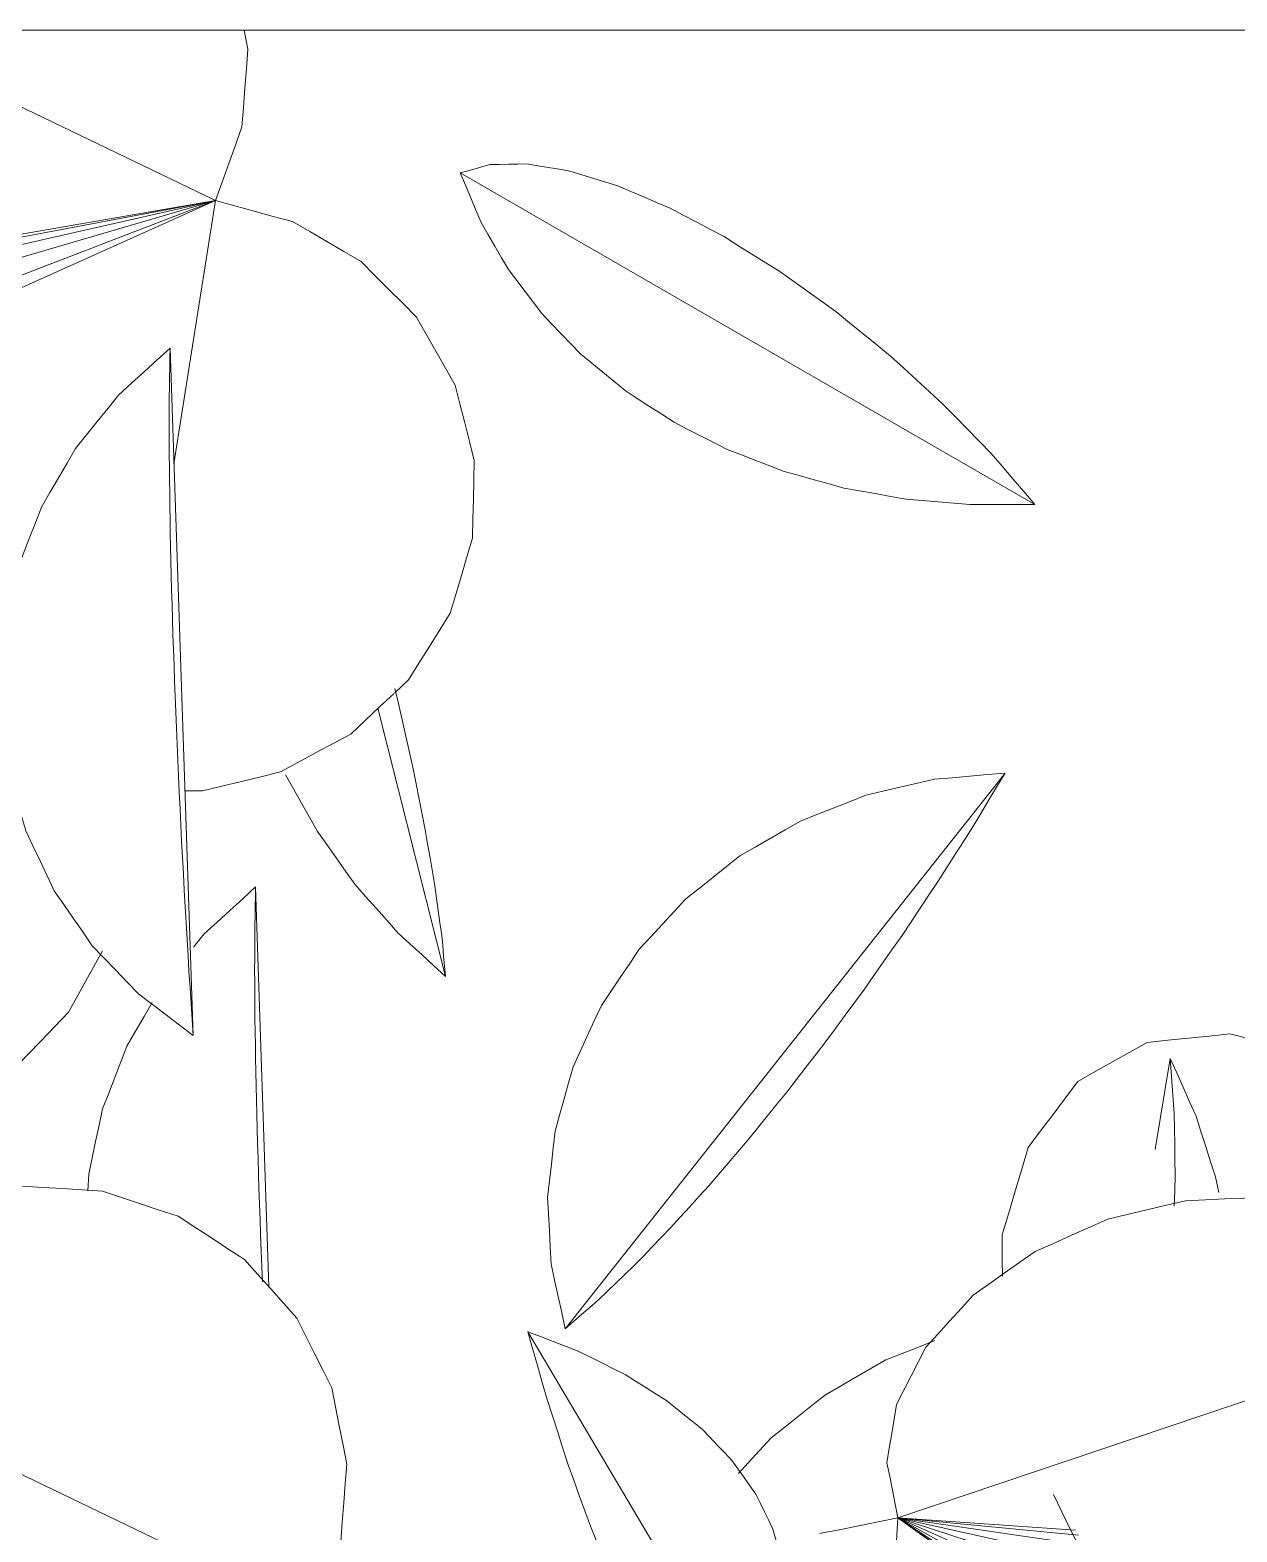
# Model space of a CAD drawing. Header units: metres. Extents: x -18.34 to -13.25, y -25.49 to -16.26.
# Drawn here: x -15.0326 to -14.9593, y -17.1024 to -17.0112 of the extents above; entities that cross this region are included whole.
import ezdxf

# ---------------------------------------------------------------- set-up
doc = ezdxf.new("R2010")
doc.units = ezdxf.units.M
for name, color, linetype, lineweight in [('Importações nas famílias', 7, 'Continuous', 5), ('Quadro estrutural', 7, 'Continuous', 5), ('Vegetação', 7, 'Continuous', 5)]:
    doc.layers.add(name, color=color, linetype=linetype, lineweight=lineweight)

# ---------------------------------------------------------------- blocks, each defined once
blk = doc.blocks.new('Planta_pergolado_12200 - plantas pergolado_skp_Component_12-V2018-Pavimento 02 - Executivo')
at = {"layer": 'Importações nas famílias', "color": 9}
blk.add_line((0.162219, -0.183421), (0.195932, -0.210102), dxfattribs=at)
at = {"layer": 'Importações nas famílias', "color": 9, "flags": 128}
for points in [[(0.162585, -0.187698), (0.162494, -0.186629), (0.162402, -0.18556), (0.162311, -0.18449), (0.162219, -0.183421)], [(0.162219, -0.183421), (0.163033, -0.183911), (0.163847, -0.184401), (0.164661, -0.184891), (0.165476, -0.185381)], [(0.165476, -0.185381), (0.166299, -0.185904), (0.167122, -0.186427), (0.167945, -0.18695), (0.168768, -0.187473)], [(0.168768, -0.187473), (0.169591, -0.188022), (0.170414, -0.188572), (0.171237, -0.189122), (0.17206, -0.189672)], [(0.163562, -0.191869), (0.163318, -0.190827), (0.163074, -0.189784), (0.16283, -0.188741), (0.162585, -0.187698)], [(0.17206, -0.189672), (0.172874, -0.190242), (0.173687, -0.190813), (0.174501, -0.191383), (0.175314, -0.191954)], [(0.165124, -0.195836), (0.164734, -0.194844), (0.164343, -0.193852), (0.163952, -0.192861), (0.163562, -0.191869)], [(0.175314, -0.191954), (0.17611, -0.192539), (0.176905, -0.193124), (0.1777, -0.193709), (0.178495, -0.194294)], [(0.178495, -0.194294), (0.179263, -0.194887), (0.180031, -0.19548), (0.180799, -0.196073), (0.181567, -0.196666)], [(0.167237, -0.199504), (0.166709, -0.198587), (0.166181, -0.19767), (0.165653, -0.196753), (0.165124, -0.195836)], [(0.181567, -0.196666), (0.182299, -0.19726), (0.183032, -0.197854), (0.183764, -0.198449), (0.184496, -0.199043)], [(0.16985, -0.202789), (0.169197, -0.201968), (0.168544, -0.201147), (0.16789, -0.200326), (0.167237, -0.199504)], [(0.184496, -0.199043), (0.185185, -0.199632), (0.185873, -0.200221), (0.186561, -0.20081), (0.18725, -0.201399)], [(0.18725, -0.201399), (0.187886, -0.201977), (0.188523, -0.202554), (0.18916, -0.203132), (0.189797, -0.203709)], [(0.172902, -0.205614), (0.172139, -0.204908), (0.171376, -0.204202), (0.170613, -0.203496), (0.16985, -0.202789)], [(0.189797, -0.203709), (0.190375, -0.204268), (0.190953, -0.204827), (0.191531, -0.205386), (0.19211, -0.205946)], [(0.176322, -0.207911), (0.175467, -0.207337), (0.174612, -0.206763), (0.173757, -0.206188), (0.172902, -0.205614)], [(0.19211, -0.205946), (0.192623, -0.20648), (0.193136, -0.207015), (0.193649, -0.20755), (0.194162, -0.208085)], [(0.180029, -0.209628), (0.179102, -0.209199), (0.178176, -0.20877), (0.177249, -0.208341), (0.176322, -0.207911)], [(0.194162, -0.208085), (0.194605, -0.208589), (0.195047, -0.209094), (0.19549, -0.209598), (0.195932, -0.210102)], [(0.183936, -0.210724), (0.182959, -0.21045), (0.181983, -0.210176), (0.181006, -0.209902), (0.180029, -0.209628)], [(0.195932, -0.210102), (0.194945, -0.210318), (0.193957, -0.210533), (0.19297, -0.210748), (0.191982, -0.210964)], [(0.187952, -0.211172), (0.186948, -0.21106), (0.185944, -0.210948), (0.18494, -0.210836), (0.183936, -0.210724)], [(0.191982, -0.210964), (0.190975, -0.211016), (0.189967, -0.211068), (0.188959, -0.21112), (0.187952, -0.211172)]]:
    blk.add_lwpolyline(points, dxfattribs=at)
blk = doc.blocks.new('Planta_pergolado_12200 - plantas pergolado_skp_Component_12-V679-Pavimento 02 - Executivo')
at = {"layer": 'Importações nas famílias', "color": 9}
blk.add_line((0.136436, -0.234082), (0.178136, -0.232684), dxfattribs=at)
at = {"layer": 'Importações nas famílias', "color": 9, "flags": 128}
for points in [[(0.16635, -0.233382), (0.167343, -0.233328), (0.168335, -0.233275), (0.169327, -0.233222), (0.17032, -0.233169)], [(0.17032, -0.233169), (0.171306, -0.23311), (0.172291, -0.233052), (0.173277, -0.232993), (0.174263, -0.232935)], [(0.174263, -0.232935), (0.175231, -0.232872), (0.176199, -0.232809), (0.177168, -0.232746), (0.178136, -0.232684)], [(0.178136, -0.232684), (0.177511, -0.233505), (0.176886, -0.234327), (0.176261, -0.235149), (0.175637, -0.235971)], [(0.139276, -0.23719), (0.138566, -0.236413), (0.137856, -0.235636), (0.137146, -0.234859), (0.136436, -0.234082)], [(0.136436, -0.234082), (0.137022, -0.234093), (0.137608, -0.234103), (0.138194, -0.234114), (0.13878, -0.234125)], [(0.13878, -0.234125), (0.139447, -0.234128), (0.140115, -0.234131), (0.140782, -0.234134), (0.141449, -0.234137)], [(0.141449, -0.234137), (0.14219, -0.234132), (0.14293, -0.234127), (0.143671, -0.234122), (0.144412, -0.234117)], [(0.144412, -0.234117), (0.145218, -0.234105), (0.146024, -0.234092), (0.14683, -0.23408), (0.147636, -0.234067)], [(0.147636, -0.234067), (0.148499, -0.234047), (0.149362, -0.234027), (0.150224, -0.234007), (0.151087, -0.233986)], [(0.151087, -0.233986), (0.151996, -0.233959), (0.152906, -0.233931), (0.153815, -0.233904), (0.154725, -0.233876)], [(0.154725, -0.233876), (0.155671, -0.233841), (0.156617, -0.233807), (0.157563, -0.233772), (0.158509, -0.233737)], [(0.158509, -0.233737), (0.159482, -0.233696), (0.160454, -0.233655), (0.161427, -0.233613), (0.162399, -0.233572)], [(0.162399, -0.233572), (0.163387, -0.233525), (0.164375, -0.233477), (0.165363, -0.233429), (0.16635, -0.233382)], [(0.175637, -0.235971), (0.174899, -0.236678), (0.174161, -0.237385), (0.173424, -0.238093), (0.172686, -0.2388)], [(0.142518, -0.239812), (0.141707, -0.239156), (0.140897, -0.238501), (0.140086, -0.237845), (0.139276, -0.23719)], [(0.172686, -0.2388), (0.171853, -0.239376), (0.171019, -0.239952), (0.170186, -0.240529), (0.169353, -0.241105)], [(0.146084, -0.241885), (0.145193, -0.241367), (0.144301, -0.240848), (0.143409, -0.24033), (0.142518, -0.239812)], [(0.169353, -0.241105), (0.168443, -0.241536), (0.167534, -0.241968), (0.166624, -0.242399), (0.165715, -0.242831)], [(0.149893, -0.243361), (0.148941, -0.242992), (0.147988, -0.242623), (0.147036, -0.242254), (0.146084, -0.241885)], [(0.165715, -0.242831), (0.164751, -0.243108), (0.163787, -0.243385), (0.162822, -0.243661), (0.161858, -0.243938)], [(0.153853, -0.244207), (0.152863, -0.243995), (0.151873, -0.243784), (0.150883, -0.243573), (0.149893, -0.243361)], [(0.161858, -0.243938), (0.160862, -0.244054), (0.159866, -0.244169), (0.15887, -0.244285), (0.157873, -0.2444)], [(0.157873, -0.2444), (0.156868, -0.244352), (0.155863, -0.244303), (0.154858, -0.244255), (0.153853, -0.244207)]]:
    blk.add_lwpolyline(points, dxfattribs=at)
blk = doc.blocks.new('Planta_pergolado_12200 - plantas pergolado_skp_Component_17-V2020-Pavimento 02 - Executivo')
at = {"layer": 'Importações nas famílias', "color": 9}
blk.add_line((0.197289, -0.25861), (0.213306, -0.225323), dxfattribs=at)
at = {"layer": 'Importações nas famílias', "color": 9, "flags": 128}
for points in [[(0.204135, -0.223362), (0.202978, -0.223589), (0.201822, -0.223817), (0.200665, -0.224044), (0.199508, -0.224271)], [(0.208841, -0.223721), (0.207665, -0.223631), (0.206488, -0.223541), (0.205312, -0.223452), (0.204135, -0.223362)], [(0.199508, -0.224271), (0.19845, -0.2248), (0.197392, -0.225329), (0.196334, -0.225858), (0.195276, -0.226387)], [(0.195276, -0.226387), (0.194388, -0.227181), (0.193501, -0.227975), (0.192614, -0.228769), (0.191726, -0.229564)], [(0.191726, -0.229564), (0.19107, -0.230569), (0.190414, -0.231575), (0.189758, -0.23258), (0.189102, -0.233586)], [(0.189102, -0.233586), (0.188722, -0.234734), (0.188341, -0.235882), (0.187961, -0.237031), (0.187581, -0.238179)], [(0.187581, -0.238179), (0.187503, -0.239392), (0.187424, -0.240605), (0.187346, -0.241818), (0.187267, -0.24303)]]:
    blk.add_lwpolyline(points, dxfattribs=at)
blk = doc.blocks.new('Planta_pergolado_12200 - plantas pergolado_skp_Component_16-V2021-Pavimento 02 - Executivo')
for name in ['Planta_pergolado_12200 - plantas pergolado_skp_Component_12-V2018-Pavimento 02 - Executivo', 'Planta_pergolado_12200 - plantas pergolado_skp_Component_17-V2020-Pavimento 02 - Executivo', 'Planta_pergolado_12200 - plantas pergolado_skp_Component_12-V679-Pavimento 02 - Executivo']:
    blk.add_blockref(name, (0, 0))
blk = doc.blocks.new('Planta_pergolado_12200 - plantas pergolado_skp_Component_12-V703-Pavimento 02 - Executivo')
at = {"layer": 'Importações nas famílias', "color": 9}
blk.add_line((0.145915, -0.181622), (0.125807, -0.216475), dxfattribs=at)
at = {"layer": 'Importações nas famílias', "color": 9, "flags": 128}
for points in [[(0.142833, -0.184266), (0.143603, -0.183605), (0.144374, -0.182944), (0.145145, -0.182283), (0.145915, -0.181622)], [(0.145915, -0.181622), (0.145919, -0.182604), (0.145923, -0.183586), (0.145927, -0.184568), (0.145931, -0.18555)], [(0.139809, -0.187206), (0.140565, -0.186471), (0.141321, -0.185736), (0.142077, -0.185001), (0.142833, -0.184266)], [(0.145931, -0.18555), (0.145848, -0.186518), (0.145765, -0.187486), (0.145682, -0.188454), (0.145599, -0.189422)], [(0.136917, -0.190372), (0.13764, -0.189581), (0.138363, -0.188789), (0.139086, -0.187998), (0.139809, -0.187206)], [(0.145599, -0.189422), (0.145431, -0.190365), (0.145262, -0.191308), (0.145093, -0.192251), (0.144925, -0.193194)], [(0.134222, -0.193691), (0.134896, -0.192861), (0.135569, -0.192032), (0.136243, -0.191202), (0.136917, -0.190372)], [(0.131789, -0.197084), (0.132398, -0.196236), (0.133006, -0.195388), (0.133614, -0.194539), (0.134222, -0.193691)], [(0.144925, -0.193194), (0.144672, -0.194102), (0.14442, -0.19501), (0.144167, -0.195918), (0.143915, -0.196826)], [(0.129675, -0.200472), (0.130204, -0.199625), (0.130732, -0.198778), (0.131261, -0.197931), (0.131789, -0.197084)], [(0.143915, -0.196826), (0.143581, -0.197688), (0.143247, -0.198551), (0.142914, -0.199413), (0.14258, -0.200276)], [(0.14258, -0.200276), (0.142169, -0.201083), (0.141758, -0.20189), (0.141347, -0.202698), (0.140936, -0.203505)], [(0.127929, -0.203775), (0.128366, -0.202949), (0.128802, -0.202123), (0.129239, -0.201298), (0.129675, -0.200472)], [(0.126593, -0.206916), (0.126927, -0.20613), (0.127261, -0.205345), (0.127595, -0.20456), (0.127929, -0.203775)], [(0.140936, -0.203505), (0.140453, -0.204249), (0.139969, -0.204992), (0.139485, -0.205736), (0.139001, -0.206479)], [(0.139001, -0.206479), (0.13845, -0.207151), (0.137899, -0.207822), (0.137347, -0.208493), (0.136796, -0.209165)], [(0.125696, -0.20982), (0.125921, -0.209094), (0.126145, -0.208368), (0.126369, -0.207642), (0.126593, -0.206916)], [(0.136796, -0.209165), (0.136184, -0.209756), (0.135571, -0.210348), (0.134958, -0.210939), (0.134346, -0.211531)], [(0.125262, -0.212421), (0.125371, -0.211771), (0.125479, -0.211121), (0.125588, -0.21047), (0.125696, -0.20982)], [(0.134346, -0.211531), (0.133679, -0.212036), (0.133012, -0.212542), (0.132345, -0.213047), (0.131677, -0.213552)], [(0.125299, -0.214657), (0.12529, -0.214098), (0.125281, -0.213539), (0.125271, -0.21298), (0.125262, -0.212421)], [(0.131677, -0.213552), (0.130963, -0.213966), (0.130249, -0.214379), (0.129535, -0.214793), (0.128821, -0.215206)], [(0.125807, -0.216475), (0.12568, -0.21602), (0.125553, -0.215566), (0.125426, -0.215111), (0.125299, -0.214657)], [(0.128821, -0.215206), (0.128067, -0.215523), (0.127314, -0.21584), (0.126561, -0.216158), (0.125807, -0.216475)]]:
    blk.add_lwpolyline(points, dxfattribs=at)
blk = doc.blocks.new('Planta_pergolado_12200 - plantas pergolado_skp_Component_12-V704-Pavimento 02 - Executivo')
at = {"layer": 'Importações nas famílias', "color": 9}
for p, q in [((0.17455, -0.217364), (0.158281, -0.221477)), ((0.157076, -0.220441), (0.157994, -0.220218))]:
    blk.add_line(p, q, dxfattribs=at)
at = {"layer": 'Importações nas famílias', "color": 9, "flags": 128}
for points in [[(0.169056, -0.218015), (0.169802, -0.217911), (0.170548, -0.217808), (0.171294, -0.217704), (0.17204, -0.2176)], [(0.17455, -0.217364), (0.173888, -0.218089), (0.173226, -0.218814), (0.172565, -0.219539), (0.171903, -0.220264)], [(0.17204, -0.2176), (0.172668, -0.217541), (0.173295, -0.217482), (0.173922, -0.217423), (0.17455, -0.217364)], [(0.161949, -0.21934), (0.162878, -0.219155), (0.163807, -0.21897), (0.164736, -0.218785), (0.165665, -0.2186)], [(0.165665, -0.2186), (0.166513, -0.218454), (0.167361, -0.218307), (0.168208, -0.218161), (0.169056, -0.218015)], [(0.157994, -0.220218), (0.158983, -0.219998), (0.159972, -0.219779), (0.160961, -0.219559), (0.161949, -0.21934)], [(0.171903, -0.220264), (0.171167, -0.220915), (0.170432, -0.221566), (0.169696, -0.222216), (0.168961, -0.222867)], [(0.168961, -0.222867), (0.168159, -0.223437), (0.167358, -0.224007), (0.166557, -0.224577), (0.165755, -0.225146)], [(0.165755, -0.225146), (0.164897, -0.225628), (0.164039, -0.226111), (0.16318, -0.226593), (0.162322, -0.227075)]]:
    blk.add_lwpolyline(points, dxfattribs=at)
blk = doc.blocks.new('Planta_pergolado_12200 - plantas pergolado_skp_Component_17-V2030-Pavimento 02 - Executivo')
at = {"layer": 'Importações nas famílias', "color": 9}
for p, q in [((0.157348, -0.220454), (0.156558, -0.219611)), ((0.118309, -0.22936), (0.117153, -0.229588)), ((0.117143, -0.252804), (0.12748, -0.231321)), ((0.13315, -0.25625), (0.12748, -0.231321)), ((0.12748, -0.231321), (0.132571, -0.258356)), ((0.13424, -0.254374), (0.12748, -0.231321)), ((0.135765, -0.252856), (0.12748, -0.231321)), ((0.136878, -0.252223), (0.12748, -0.231321)), ((0.12748, -0.231321), (0.132541, -0.260549)), ((0.143449, -0.233847), (0.12748, -0.231321)), ((0.163288, -0.233181), (0.163302, -0.232112)), ((0.164265, -0.243204), (0.169224, -0.273201)), ((0.15167, -0.243666), (0.136878, -0.252223)), ((0.151998, -0.2438), (0.139684, -0.251278)), ((0.152875, -0.243914), (0.141811, -0.251325)), ((0.154051, -0.244067), (0.143857, -0.251938)), ((0.154746, -0.244763), (0.145684, -0.253075)), ((0.156599, -0.244279), (0.147166, -0.254659)), ((0.157664, -0.244243), (0.148204, -0.256582)), ((0.148695, -0.260906), (0.158844, -0.244203)), ((0.158401, -0.244218), (0.148725, -0.258713)), ((0.139684, -0.251278), (0.137622, -0.2518)), ((0.138749, -0.259849), (0.139684, -0.251278)), ((0.141811, -0.251325), (0.138749, -0.259849)), ((0.141811, -0.251325), (0.139684, -0.251278)), ((0.143857, -0.251938), (0.141811, -0.251325)), ((0.136878, -0.252223), (0.135765, -0.252856)), ((0.137622, -0.2518), (0.136878, -0.252223)), ((0.137622, -0.2518), (0.138749, -0.259849)), ((0.143857, -0.251938), (0.138749, -0.259849)), ((0.145684, -0.253075), (0.143857, -0.251938)), ((0.135765, -0.252856), (0.13424, -0.254374)), ((0.138749, -0.259849), (0.135765, -0.252856)), ((0.138749, -0.259849), (0.145684, -0.253075)), ((0.146278, -0.25371), (0.145684, -0.253075)), ((0.147166, -0.254659), (0.146278, -0.25371)), ((0.13424, -0.254374), (0.13315, -0.25625)), ((0.138749, -0.259849), (0.13424, -0.254374)), ((0.147166, -0.254659), (0.138749, -0.259849)), ((0.148204, -0.256582), (0.147166, -0.254659)), ((0.13315, -0.25625), (0.132571, -0.258356)), ((0.138749, -0.259849), (0.13315, -0.25625)), ((0.138749, -0.259849), (0.148204, -0.256582)), ((0.148725, -0.258713), (0.148204, -0.256582)), ((0.132571, -0.258356), (0.132541, -0.260549)), ((0.138749, -0.259849), (0.132571, -0.258356)), ((0.138749, -0.259849), (0.148725, -0.258713)), ((0.148695, -0.260906), (0.148725, -0.258713)), ((0.132541, -0.260549), (0.129676, -0.261101)), ((0.138749, -0.259849), (0.132541, -0.260549)), ((0.132541, -0.260549), (0.132646, -0.260977)), ((0.138749, -0.259849), (0.133543, -0.262441)), ((0.138749, -0.259849), (0.135503, -0.263168)), ((0.138749, -0.259849), (0.136842, -0.263665)), ((0.138749, -0.259849), (0.137989, -0.264091)), ((0.148115, -0.263012), (0.138749, -0.259849)), ((0.138749, -0.259849), (0.148695, -0.260906)), ((0.138749, -0.259849), (0.147026, -0.264888)), ((0.138749, -0.259849), (0.145501, -0.266406)), ((0.138749, -0.259849), (0.14257, -0.265791)), ((0.138749, -0.259849), (0.140558, -0.265045)), ((0.138749, -0.259849), (0.139157, -0.264525)), ((0.12947, -0.26114), (0.117143, -0.263515)), ((0.130478, -0.261349), (0.132646, -0.260977)), ((0.132646, -0.260977), (0.133043, -0.262603)), ((0.132646, -0.260977), (0.132889, -0.262535)), ((0.148115, -0.263012), (0.148695, -0.260906)), ((0.148695, -0.260906), (0.150892, -0.262275)), ((0.117143, -0.263635), (0.129594, -0.261501)), ((0.147896, -0.263389), (0.148115, -0.263012)), ((0.148115, -0.263012), (0.150368, -0.264154)), ((0.147896, -0.263389), (0.147026, -0.264888)), ((0.147026, -0.264888), (0.145501, -0.266406)), ((0.149903, -0.266033), (0.147026, -0.264888)), ((0.149654, -0.267688), (0.145501, -0.266406)), ((0.159645, -0.267731), (0.168736, -0.273397)), ((0.159188, -0.268625), (0.168661, -0.273426)), ((0.168572, -0.273462), (0.158691, -0.26953)), ((0.123049, -0.276361), (0.117143, -0.27037)), ((0.168478, -0.2735), (0.158099, -0.270295)), ((0.134164, -0.270679), (0.137319, -0.290837)), ((0.134295, -0.270833), (0.137319, -0.290837)), ((0.168318, -0.273564), (0.15715, -0.271387)), ((0.157235, -0.271243), (0.168339, -0.273555)), ((0.157636, -0.270894), (0.168395, -0.273533)), ((0.13496, -0.271618), (0.137319, -0.290837)), ((0.17322, -0.272542), (0.173822, -0.272355)), ((0.136056, -0.272909), (0.137319, -0.290837)), ((0.137382, -0.274263), (0.137319, -0.290837)), ((0.138754, -0.275453), (0.137319, -0.290837)), ((0.137319, -0.290837), (0.154746, -0.281535)), ((0.137319, -0.290837), (0.131349, -0.284781)), ((0.139612, -0.295871), (0.140513, -0.296907))]:
    blk.add_line(p, q, dxfattribs=at)
at = {"layer": 'Importações nas famílias', "color": 9, "flags": 128}
for points in [[(0.143253, -0.215625), (0.14211, -0.215915), (0.140967, -0.216204), (0.139824, -0.216494), (0.138681, -0.216783)], [(0.14797, -0.215729), (0.146791, -0.215703), (0.145611, -0.215677), (0.144432, -0.215651), (0.143253, -0.215625)], [(0.152508, -0.217089), (0.151373, -0.216749), (0.150239, -0.216409), (0.149104, -0.216069), (0.14797, -0.215729)], [(0.138681, -0.216783), (0.137651, -0.217369), (0.136622, -0.217954), (0.135593, -0.21854), (0.134563, -0.219125)], [(0.156558, -0.219611), (0.155546, -0.21898), (0.154533, -0.21835), (0.15352, -0.217719), (0.152508, -0.217089)], [(0.134563, -0.219125), (0.133718, -0.219966), (0.132872, -0.220808), (0.132027, -0.221649), (0.131181, -0.22249)], [(0.159846, -0.223124), (0.159024, -0.222245), (0.158202, -0.221367), (0.15738, -0.220489)], [(0.131181, -0.22249), (0.130577, -0.22353), (0.129973, -0.22457), (0.129369, -0.22561), (0.128765, -0.22665)], [(0.162146, -0.227388), (0.161571, -0.226322), (0.160996, -0.225256), (0.160421, -0.22419), (0.159846, -0.223124)], [(0.128765, -0.22665), (0.128444, -0.227818), (0.128123, -0.228986), (0.127801, -0.230153), (0.12748, -0.231321)], [(0.163302, -0.232112), (0.163013, -0.230931), (0.162724, -0.22975), (0.162435, -0.228569), (0.162146, -0.227388)], [(0.123015, -0.229719), (0.121839, -0.229629), (0.120662, -0.22954), (0.119486, -0.22945), (0.118309, -0.22936)], [(0.12748, -0.231321), (0.126364, -0.23092), (0.125248, -0.23052), (0.124132, -0.230119), (0.123015, -0.229719)], [(0.176719, -0.240239), (0.175676, -0.239664), (0.174634, -0.239089), (0.173591, -0.238514), (0.173, -0.238188)], [(0.180179, -0.243571), (0.179314, -0.242738), (0.178449, -0.241905), (0.177584, -0.241072), (0.176719, -0.240239)], [(0.182692, -0.247707), (0.182064, -0.246673), (0.181436, -0.245639), (0.180808, -0.244605), (0.180179, -0.243571)], [(0.184086, -0.252365), (0.183737, -0.2512), (0.183389, -0.250036), (0.18304, -0.248871), (0.182692, -0.247707)], [(0.184176, -0.254796), (0.184131, -0.25358), (0.184086, -0.252365)], [(0.181019, -0.266249), (0.181569, -0.265177), (0.182019, -0.264302)], [(0.177814, -0.269793), (0.178615, -0.268907), (0.179417, -0.268021), (0.180218, -0.267135), (0.181019, -0.266249)], [(0.173822, -0.272355), (0.17482, -0.271714), (0.175818, -0.271074), (0.176816, -0.270434), (0.177814, -0.269793)], [(0.133612, -0.293816), (0.134539, -0.293071), (0.135466, -0.292326), (0.136393, -0.291581), (0.137319, -0.290837)], [(0.137319, -0.290837), (0.137893, -0.292095), (0.138466, -0.293354), (0.139039, -0.294612), (0.139612, -0.295871)], [(0.129277, -0.295699), (0.130361, -0.295229), (0.131444, -0.294758), (0.132528, -0.294287), (0.133612, -0.293816)], [(0.117143, -0.294576), (0.117736, -0.294825), (0.11883, -0.295285), (0.119925, -0.295745)], [(0.119925, -0.295745), (0.121096, -0.295898), (0.122267, -0.296051), (0.123437, -0.296204), (0.124608, -0.296357)], [(0.124608, -0.296357), (0.125775, -0.296193), (0.126942, -0.296028), (0.12811, -0.295864), (0.129277, -0.295699)]]:
    blk.add_lwpolyline(points, dxfattribs=at)
blk = doc.blocks.new('Planta_pergolado_12200 - plantas pergolado_skp_Component_16-V2031-Pavimento 02 - Executivo')
for name in ['Planta_pergolado_12200 - plantas pergolado_skp_Component_12-V703-Pavimento 02 - Executivo', 'Planta_pergolado_12200 - plantas pergolado_skp_Component_17-V2030-Pavimento 02 - Executivo', 'Planta_pergolado_12200 - plantas pergolado_skp_Component_12-V704-Pavimento 02 - Executivo']:
    blk.add_blockref(name, (0, 0))
blk = doc.blocks.new('Planta_pergolado_12200 - plantas pergolado_skp_Component_12-V708-Pavimento 02 - Executivo')
at = {"layer": 'Importações nas famílias', "color": 9, "flags": 128}
for points in [[(0.197813, -0.19065), (0.197423, -0.189658), (0.197032, -0.188666), (0.196641, -0.187675)], [(0.199926, -0.194318), (0.199398, -0.193401), (0.19887, -0.192484), (0.198341, -0.191567), (0.197813, -0.19065)], [(0.202539, -0.197603), (0.201886, -0.196782), (0.201233, -0.195961), (0.200579, -0.19514), (0.199926, -0.194318)], [(0.204697, -0.199601), (0.204065, -0.199016), (0.203302, -0.19831), (0.202539, -0.197603)]]:
    blk.add_lwpolyline(points, dxfattribs=at)
blk = doc.blocks.new('Planta_pergolado_12200 - plantas pergolado_skp_Component_12-V709-Pavimento 02 - Executivo')
at = {"layer": 'Importações nas famílias', "color": 9}
for p, q in [((0.169125, -0.228896), (0.19341, -0.228081)), ((0.172775, -0.232659), (0.171965, -0.232004)), ((0.187547, -0.239069), (0.186542, -0.23902))]:
    blk.add_line(p, q, dxfattribs=at)
at = {"layer": 'Importações nas famílias', "color": 9, "flags": 128}
for points in [[(0.187413, -0.22869), (0.18836, -0.228655), (0.189306, -0.228621), (0.190252, -0.228586), (0.191198, -0.228551)], [(0.191198, -0.228551), (0.192171, -0.22851), (0.193075, -0.228472)], [(0.171965, -0.232004), (0.171255, -0.231227), (0.170545, -0.23045), (0.169835, -0.229673), (0.169125, -0.228896)], [(0.169125, -0.228896), (0.169711, -0.228907), (0.170297, -0.228917), (0.170883, -0.228928), (0.171469, -0.228939)], [(0.171469, -0.228939), (0.172136, -0.228942), (0.172803, -0.228945), (0.173471, -0.228948), (0.174138, -0.228951)], [(0.174138, -0.228951), (0.174878, -0.228946), (0.175619, -0.228941), (0.17636, -0.228936), (0.177101, -0.228931)], [(0.177101, -0.228931), (0.177907, -0.228919), (0.178713, -0.228906), (0.179519, -0.228894), (0.180325, -0.228881)], [(0.180325, -0.228881), (0.181188, -0.228861), (0.18205, -0.228841), (0.182913, -0.228821), (0.183776, -0.2288)], [(0.183776, -0.2288), (0.184685, -0.228773), (0.185594, -0.228745), (0.186504, -0.228718), (0.187413, -0.22869)], [(0.178773, -0.236699), (0.177881, -0.236181), (0.17699, -0.235662), (0.176138, -0.235167)], [(0.182581, -0.238175), (0.181629, -0.237806), (0.180677, -0.237437), (0.179725, -0.237068), (0.178773, -0.236699)], [(0.186542, -0.23902), (0.185552, -0.238809), (0.184562, -0.238598), (0.183572, -0.238387), (0.182581, -0.238175)]]:
    blk.add_lwpolyline(points, dxfattribs=at)
blk = doc.blocks.new('Planta_pergolado_12200 - plantas pergolado_skp_Component_16-V2033-Pavimento 02 - Executivo')
for name in ['Planta_pergolado_12200 - plantas pergolado_skp_Component_12-V708-Pavimento 02 - Executivo', 'Planta_pergolado_12200 - plantas pergolado_skp_Component_12-V709-Pavimento 02 - Executivo']:
    blk.add_blockref(name, (0, 0))
blk = doc.blocks.new('Planta_pergolado_12200 - plantas pergolado_skp_-V2059-Pavimento 02 - Executivo')
for name in ['Planta_pergolado_12200 - plantas pergolado_skp_Component_16-V2033-Pavimento 02 - Executivo', 'Planta_pergolado_12200 - plantas pergolado_skp_Component_16-V2031-Pavimento 02 - Executivo', 'Planta_pergolado_12200 - plantas pergolado_skp_Component_16-V2021-Pavimento 02 - Executivo']:
    blk.add_blockref(name, (0, 0))
blk = doc.blocks.new('Planta_pergolado_12200 - plantas pergolado_skp_-V2183-Pavimento 02 - Executivo')
blk.add_blockref('Planta_pergolado_12200 - plantas pergolado_skp_-V2059-Pavimento 02 - Executivo', (0, 0))
blk = doc.blocks.new('Planta_pergolado_12200 - plantas pergolado_skp_Component_12-V1294-Pavimento 02 - Executivo')
at = {"layer": 'Importações nas famílias', "color": 9}
for p, q in [((0.186715, -0.170655), (0.187664, -0.170459)), ((0.17952, -0.173393), (0.185042, -0.174305))]:
    blk.add_line(p, q, dxfattribs=at)
at = {"layer": 'Importações nas famílias', "color": 9, "flags": 128}
for points in [[(0.183037, -0.171832), (0.183956, -0.171538), (0.184876, -0.171243), (0.185795, -0.170949), (0.186715, -0.170655)], [(0.17952, -0.173393), (0.180399, -0.173003), (0.181278, -0.172612), (0.182157, -0.172222), (0.183037, -0.171832)], [(0.186588, -0.173095), (0.185659, -0.17311), (0.18473, -0.173125), (0.183802, -0.173141), (0.182873, -0.173156)], [(0.188481, -0.173151), (0.187585, -0.173125), (0.186588, -0.173095)], [(0.182873, -0.173156), (0.182034, -0.173215), (0.181196, -0.173274), (0.180358, -0.173333), (0.17952, -0.173393)]]:
    blk.add_lwpolyline(points, dxfattribs=at)
blk = doc.blocks.new('Planta_pergolado_12200 - plantas pergolado_skp_Component_12-V1271-Pavimento 02 - Executivo')
at = {"layer": 'Importações nas famílias', "color": 9}
for p, q in [((0.314237, -0.17517), (0.330718, -0.165385)), ((0.333031, -0.168259), (0.332404, -0.168599))]:
    blk.add_line(p, q, dxfattribs=at)
at = {"layer": 'Importações nas famílias', "color": 9, "flags": 128}
for points in [[(0.32409, -0.16133), (0.324623, -0.161071), (0.325156, -0.160812), (0.325688, -0.160553), (0.326221, -0.160294)], [(0.326221, -0.160294), (0.326774, -0.160137), (0.327327, -0.15998)], [(0.322064, -0.162762), (0.322571, -0.162404), (0.323077, -0.162046), (0.323584, -0.161688), (0.32409, -0.16133)], [(0.320165, -0.164575), (0.32064, -0.164122), (0.321115, -0.163669), (0.321589, -0.163216), (0.322064, -0.162762)], [(0.318414, -0.166748), (0.318852, -0.166205), (0.31929, -0.165662), (0.319727, -0.165118), (0.320165, -0.164575)], [(0.316831, -0.169258), (0.317227, -0.16863), (0.317623, -0.168003), (0.318019, -0.167376), (0.318414, -0.166748)], [(0.315434, -0.172076), (0.315783, -0.171371), (0.316133, -0.170667), (0.316482, -0.169962), (0.316831, -0.169258)], [(0.332404, -0.168599), (0.331657, -0.168946), (0.33091, -0.169293), (0.330164, -0.169641), (0.329417, -0.169988)], [(0.329417, -0.169988), (0.328569, -0.170333), (0.327721, -0.170679), (0.326872, -0.171025), (0.326024, -0.171371)], [(0.314237, -0.17517), (0.314536, -0.174397), (0.314835, -0.173623), (0.315135, -0.172849), (0.315434, -0.172076)], [(0.326024, -0.171371), (0.325094, -0.171707), (0.324164, -0.172044), (0.323234, -0.17238), (0.322304, -0.172716)], [(0.322304, -0.172716), (0.321314, -0.173035), (0.320324, -0.173355), (0.319334, -0.173674), (0.318344, -0.173993)], [(0.318344, -0.173993), (0.317317, -0.174287), (0.316291, -0.174582), (0.315264, -0.174876), (0.314237, -0.17517)]]:
    blk.add_lwpolyline(points, dxfattribs=at)
blk = doc.blocks.new('Planta_pergolado_12200 - plantas pergolado_skp_Component_17-V2422-Pavimento 02 - Executivo')
at = {"layer": 'Importações nas famílias', "color": 9}
for p, q in [((0.207402, -0.189919), (0.195516, -0.154644)), ((0.207402, -0.189919), (0.219287, -0.173222)), ((0.207402, -0.189919), (0.218839, -0.173717)), ((0.207402, -0.189919), (0.217464, -0.174456)), ((0.207402, -0.189919), (0.214167, -0.174644)), ((0.207402, -0.189919), (0.215927, -0.174645)), ((0.207402, -0.189919), (0.211601, -0.177008)), ((0.207402, -0.189919), (0.210067, -0.177956)), ((0.207402, -0.189919), (0.209046, -0.178586)), ((0.207402, -0.189919), (0.208435, -0.178963)), ((0.208133, -0.179149), (0.207402, -0.189919)), ((0.207402, -0.189919), (0.234244, -0.191491))]:
    blk.add_line(p, q, dxfattribs=at)
at = {"layer": 'Importações nas famílias', "color": 9, "flags": 128}
for points in [[(0.187939, -0.16771), (0.187993, -0.168896), (0.188047, -0.170082), (0.188101, -0.171268), (0.188155, -0.172454)], [(0.188155, -0.172454), (0.188436, -0.173637), (0.188717, -0.17482), (0.188998, -0.176003), (0.189278, -0.177186)], [(0.189278, -0.177186), (0.189767, -0.178285), (0.190255, -0.179385), (0.190743, -0.180484), (0.191232, -0.181584)], [(0.191232, -0.181584), (0.191894, -0.182525), (0.192557, -0.183466), (0.193219, -0.184407), (0.193882, -0.185348)], [(0.193882, -0.185348), (0.194673, -0.186066), (0.195465, -0.186784), (0.196257, -0.187503), (0.197048, -0.188221)], [(0.197048, -0.188221), (0.197915, -0.188668), (0.198782, -0.189115), (0.199649, -0.189561), (0.200515, -0.190008)], [(0.200515, -0.190008), (0.201398, -0.190153), (0.202281, -0.190298), (0.203164, -0.190443), (0.204047, -0.190587)], [(0.204047, -0.190587), (0.204886, -0.19042), (0.205724, -0.190253), (0.206563, -0.190086), (0.207402, -0.189919)], [(0.207402, -0.189919), (0.207638, -0.191109), (0.207875, -0.192299), (0.208111, -0.193489), (0.208348, -0.19468)]]:
    blk.add_lwpolyline(points, dxfattribs=at)
blk = doc.blocks.new('Planta_pergolado_12200 - plantas pergolado_skp_Component_16-V2423-Pavimento 02 - Executivo')
for name, p in [('Planta_pergolado_12200 - plantas pergolado_skp_Component_17-V2422-Pavimento 02 - Executivo', (0, 0)), ('Planta_pergolado_12200 - plantas pergolado_skp_Component_12-V1294-Pavimento 02 - Executivo', (0, 0)), ('Planta_pergolado_12200 - plantas pergolado_skp_Component_12-V1271-Pavimento 02 - Executivo', (-0.118134, -0.037209))]:
    blk.add_blockref(name, p)
blk = doc.blocks.new('Planta_pergolado_12200 - plantas pergolado_skp_Component_17-V2468-Pavimento 02 - Executivo')
at = {"layer": 'Importações nas famílias', "color": 9, "flags": 128}
for points in [[(0.178036, -0.169774), (0.178378, -0.168417), (0.178721, -0.167061), (0.179063, -0.165705), (0.179406, -0.164349)], [(0.178554, -0.174801), (0.178424, -0.173544), (0.178295, -0.172287), (0.178165, -0.171031), (0.178036, -0.169774)], [(0.180916, -0.179002), (0.180326, -0.177952), (0.179735, -0.176902), (0.179145, -0.175851), (0.178554, -0.174801)], [(0.184921, -0.182017), (0.18392, -0.181263), (0.182919, -0.180509), (0.181918, -0.179756), (0.180916, -0.179002)], [(0.209091, -0.178972), (0.207531, -0.179729), (0.205971, -0.180485)], [(0.190226, -0.183588), (0.1889, -0.183195), (0.187574, -0.182802), (0.186247, -0.182409), (0.184921, -0.182017)], [(0.192727, -0.183585), (0.191764, -0.183586), (0.190226, -0.183588)]]:
    blk.add_lwpolyline(points, dxfattribs=at)
blk = doc.blocks.new('Planta_pergolado_12200 - plantas pergolado_skp_Component_16-V2469-Pavimento 02 - Executivo')
blk.add_blockref('Planta_pergolado_12200 - plantas pergolado_skp_Component_17-V2468-Pavimento 02 - Executivo', (0, 0))
blk = doc.blocks.new('Planta_pergolado_12200 - plantas pergolado_skp_-V2474-Pavimento 02 - Executivo')
blk.add_blockref('Planta_pergolado_12200 - plantas pergolado_skp_Component_16-V2469-Pavimento 02 - Executivo', (0, 0))
blk = doc.blocks.new('Planta_pergolado_12200 - plantas pergolado_skp_-V2475-Pavimento 02 - Executivo')
for name in ['Planta_pergolado_12200 - plantas pergolado_skp_-V2474-Pavimento 02 - Executivo', 'Planta_pergolado_12200 - plantas pergolado_skp_Component_16-V2423-Pavimento 02 - Executivo']:
    blk.add_blockref(name, (0, 0))
blk = doc.blocks.new('Planta_pergolado_12200 - plantas pergolado_skp_-V2476-Pavimento 02 - Executivo')
blk.add_blockref('Planta_pergolado_12200 - plantas pergolado_skp_-V2475-Pavimento 02 - Executivo', (0, 0))
blk = doc.blocks.new('Planta_pergolado_12200 - Planta_pergolado_12200-V2477-Pavimento 02 - Executivo')
for name in ['Planta_pergolado_12200 - plantas pergolado_skp_-V2476-Pavimento 02 - Executivo', 'Planta_pergolado_12200 - plantas pergolado_skp_-V2183-Pavimento 02 - Executivo']:
    blk.add_blockref(name, (0, 0))
blk = doc.blocks.new('Tram - Tram-V4300-Pavimento 02 - Executivo')
at = {"layer": 'Quadro estrutural'}
blk.add_line((1.942415, -0.05), (0, -0.05), dxfattribs=at)

msp = doc.modelspace()

# ---------------------------------------------------------------- block references
at = {"layer": 'Quadro estrutural'}
msp.add_blockref('Tram - Tram-V4300-Pavimento 02 - Executivo', (-16.59, -16.961243), dxfattribs=at)
at = {"layer": 'Vegetação', "color": 9, "rotation": 270.0000000000001}
msp.add_blockref('Planta_pergolado_12200 - Planta_pergolado_12200-V2477-Pavimento 02 - Executivo', (-14.79, -16.894101), dxfattribs=at)

doc.saveas('drawing.dxf')
